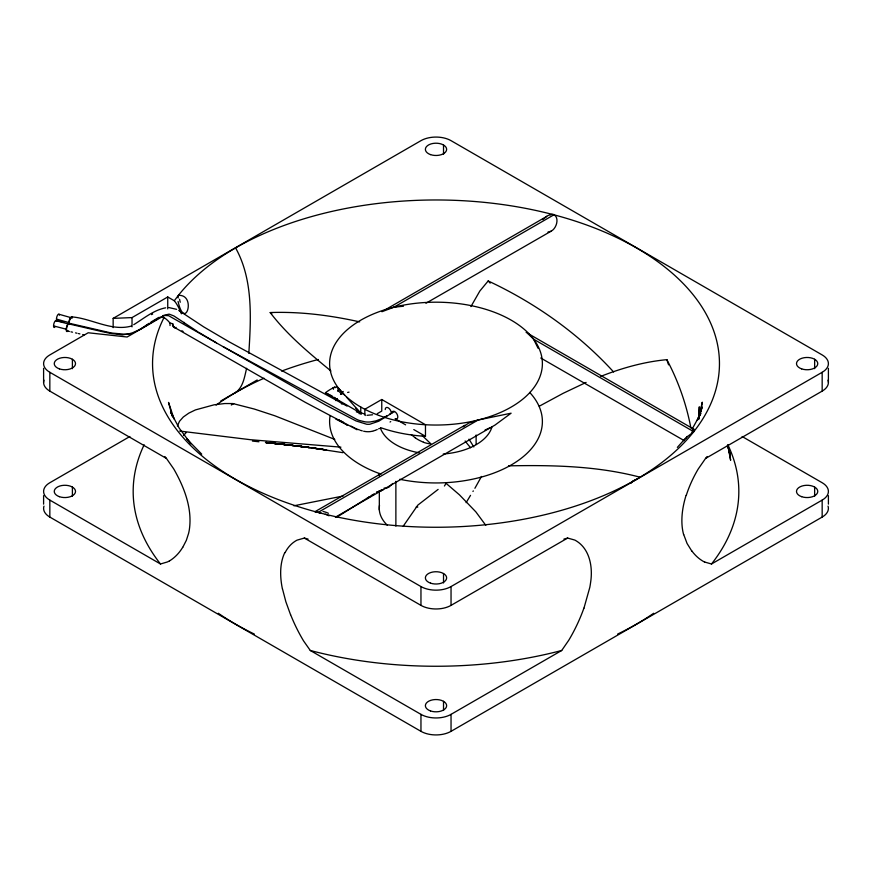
<?xml version="1.0" encoding="UTF-8"?>
<svg xmlns="http://www.w3.org/2000/svg" width="872" height="872" viewBox="0 0 872 872"><rect width="100%" height="100%" fill="white"/><g stroke="black" fill="none" stroke-linecap="round" stroke-linejoin="round"><path stroke-width="1.31" d="M379.32 509.902L379.331 491.001M379.342 476.156L379.342 473.452M698.854 418.636L699.3 406.832L698.755 419.454M683.757 440.665L686.471 437.363L693.589 431.88M360.768 407.039L360.768 413.165L325.441 392.716C328.188 390.689 340.276 381.947 337.9 391.419M248.825 353.356C251.005 318.269 253.283 279.574 235.582 247.899M700.205 414.037L702.265 402.188L699.377 415.704L702.265 406.952L697.273 420.424L700.837 413.35L692.215 428.926M246.613 368.3C244.542 376.835 243.212 387.212 235.516 392.64M177.408 425.983L179.49 421.307L183.305 417.001L188.821 413.121L195.437 409.916L214.131 404.804L224.758 403.54L232.889 403.562L254.264 409.033L274.811 415.77L334.761 439.401M583.946 608.198L589.799 587.401A76.594 44.221 -60 0 0 590.562 582.725C593.004 567.628 590.05 548.902 575.716 540.564A80.202 46.303 -60 0 0 574.801 540.073L567.661 538.057A299.99 173.201 0 0 1 563.933 539.081M470.913 306.606L479.829 291.041L488.178 280.958C535.234 302.955 578.518 333.573 613.616 371.973M481.497 476.428L474.902 488.287M466.128 502.664L470.531 495.351M438.115 489.41L417.819 505.128L403.235 526.187M182.728 547.387L186.357 540.302L188.592 533.359A76.594 44.221 60 0 0 189.355 529.566C192.374 508.779 184.526 488.102 174.498 470.259A80.202 46.303 60 0 0 173.593 468.711L166.443 458.443A299.99 173.201 0 0 1 164.852 456.525M473.311 490.892L472.951 491.47M444.426 486.009L446.104 483.361L459.446 494.838L475.861 511.875L485.813 525.347M687.234 436.425L685.893 438.387M180.559 311.784L179.676 309.767A32.024 18.486 60 0 0 178.379 307.108A22.443 12.96 60 0 0 174.324 300.731L178.248 295.543A283.444 163.642 0 0 1 658.861 262.494A283.444 163.642 0 0 1 489.661 524.301A283.444 163.642 0 0 1 164.001 317.582L161.287 317.277L127.116 337.006L88.203 332.766L49.835 354.926A21.277 12.284 0 0 0 49.835 372.3L49.835 391.114L166.443 458.443M631.121 483.143L632.701 481.104L636.418 479.328M290.605 614.651A106.395 61.432 60 0 0 303.565 640.909L310.29 650.479L420.958 714.364A21.277 12.284 0 0 0 451.042 714.364L561.71 650.479L568.718 640.31A113.491 65.52 -60 0 0 570.702 636.931A109.153 63.024 -60 0 0 583.891 608.198M707.148 456.525A299.99 173.201 0 0 1 705.557 458.443L698.254 468.962A80.889 46.707 -60 0 0 696.521 471.97A76.725 44.298 -60 0 0 686.275 495.361M463.141 426.833L468.613 423.138L478.118 420.021L318.073 512.42M542.765 219.581L546.69 216.43M677.359 447.391L684.956 438.856M183.534 435.542L186.139 432.621M392.738 483.491L391.953 484.32M391.822 484.451L389.163 486.761M178.411 295.357C196.941 294.311 184.94 332.221 178.073 301.429M684.095 440.556L540.76 358.011M144.632 326.302L149.068 323.316M142.997 327.403L143.815 326.858M368.682 497.204L336.603 517.336M389.817 413.993L391.266 413.034A4.251 2.453 60 0 0 388.258 407.834A4.251 2.453 60 0 0 385.25 409.568M367.286 498.37L369.99 496.582M372.028 495.242L374.295 493.737M366.676 498.751L370.338 496.353M141.428 328.439L142.212 327.927M370.665 496.124L372.42 494.98M394.471 411.508L378.71 421.22L369.935 424.217A9.799 5.657 0 0 1 366.709 424.261L355.983 420.925L325.921 405.164L168.645 315.708L165.004 315.457L159.609 317.495L140.839 329.038L131.498 333.257L122.494 334.881L110.799 333.431A365.641 211.1 0 0 1 100.422 331.229L68.125 323.741M390.057 422.026L390.721 421.601M151.009 322.03L158.9 317.375M233.707 403.638L231.298 405.022M692.553 429.46L693.927 429.242M139.923 329.387L140.654 328.929M133.743 324.678C143.945 318.367 153.636 310.127 165.691 307.805M138.495 330.248L139.204 329.823M387.005 415.759L382.917 418.048M546.166 216.736L381.925 311.718L393.828 307.227M425.939 303.249L551.06 231.222C556.456 228.573 559.486 218.316 554.309 214.926M478.172 419.999L511.112 413.197L494.904 425.133L335.404 517.183M113.153 327.632L113.153 318.367L420.958 140.665A21.277 12.284 0 0 1 451.042 140.665L822.165 354.926A21.277 12.284 0 0 1 822.165 372.3L822.165 391.114L705.557 458.443M113.153 318.367L132.021 317.593L167.74 296.971L174.302 300.764M129.884 436.512L49.835 482.728A21.277 12.284 0 0 0 49.835 500.103L49.835 517.074L420.958 731.336A21.277 12.284 0 0 0 451.042 731.336L822.165 517.074A21.277 12.284 0 0 0 828.029 506.109M220.671 401.076L257.185 379.985M553.927 214.806L393.882 307.206L403.464 306.214M380.802 427.705A106.384 61.422 0 0 0 425.471 436.316L425.471 424.729L381.762 399.496L364.834 409.262L364.834 415.028A4.142 2.387 -60 0 1 365.303 415.53M377.249 413.688L381.762 411.083L381.762 399.496M315.37 512.322L315.163 511.581L464.841 425.274M49.835 372.3L420.958 586.562A21.277 12.284 0 0 0 451.042 586.562L822.165 372.3M285.057 552.717A76.725 44.298 60 0 1 295.303 541.152A80.889 46.707 60 0 1 297.047 540.15L304.339 538.057L420.958 605.375A21.277 12.284 0 0 0 451.042 605.375L567.661 538.057M704.838 562.08L711.498 563.999L822.165 500.103A21.277 12.284 0 0 0 822.165 482.728L742.116 436.512M539.288 406.21L563.236 393.272L586.104 382.416M151.554 314.628L152.676 314.029M378.655 428.839L379.353 428.479M551.06 231.222L547.965 232.094M376.551 492.582L382.372 489.693L376.333 492.669L381.151 490.467L376.748 492.495L378.851 491.601M490.075 427.76L485.05 430.005M381.565 418.724L376.083 420.849L370.208 421.961A14.911 8.611 0 0 1 365.096 421.852L359.406 420.489A29.038 16.764 0 0 1 356.921 419.465L223.352 346.805M377.282 429.493L375.952 430.07M379.941 491.11L383.604 489.486M600.732 376.388C621.943 368.06 644.114 361.749 666.873 359.667C678.242 381.075 686.417 404.194 690.886 428.032M162.639 315.675L168.732 314.203A4.665 2.692 0 0 1 169.462 314.225L173.931 315.969L197.78 331.752M131.443 326.03C111.572 331.742 91.168 318.236 71.548 316.874M375.298 430.321L373.347 430.975M372.693 431.15L370.72 431.542A11.249 6.496 0 0 1 364.507 431.389L363.624 431.215M347.634 392.465L349.029 392.149M372.573 414.778L367.014 415.334M343.208 495.994L293.908 505.793M49.835 500.103L160.502 563.999L167.511 561.917A113.491 65.52 60 0 0 169.495 560.827M330.935 370.982C309.244 353.149 287.291 335.012 270.2 312.558C300.273 311.457 330.357 315.348 359.678 321.877M508.529 465.855C552.401 464.972 596.971 465.921 639.677 477.093M315.239 511.581L317.768 512.333M168.863 307.554L176.602 309.342M340.919 447.151L250.373 439.695L179.643 431.041M265.437 442.464L278.484 443.848M252.411 441.069L258.962 441.766M265.633 442.486L278.68 443.881M265.84 442.496L278.877 443.913M292.687 445.428L266.265 442.518M266.047 442.507L279.084 443.946M293.101 445.505L266.472 442.518M279.934 444.033L293.515 445.581M280.381 444.055L293.94 445.636M307.794 447.26L280.839 444.066M308.001 447.303L281.067 444.077M294.616 445.712L308.416 447.401M295.074 445.756L308.841 447.478M295.543 445.799L309.288 447.554M296.022 445.821L309.505 447.587M296.273 445.832L309.734 447.63M324.046 449.549L296.774 445.854M310.661 447.75L324.471 449.647M311.151 447.805L342.947 452.677M313.19 447.968L326.728 450.061M164.1 317.637L165.397 318.52A24.231 19.435 18.2 0 1 169.986 323.065L172.678 323.719A4.251 2.453 -60 0 0 174.585 327.022M67.765 331.12L69.389 331.48M70.97 331.829L72.518 332.178M320.209 512.932L321.332 513.194M68.801 323.174L111.496 333.028L126.091 334.336A17.32 9.995 0 0 0 131.312 333.409M75.526 332.875L76.998 333.213M319.752 512.834L318.182 512.442M78.447 333.551L79.875 333.889M82.687 334.554L84.083 334.881M359.591 413.688L359.482 413.666A5.646 3.063 57.3 0 0 359.046 413.622M68.964 324.101L56.015 320.754M53.574 325.921L66.512 329.278M56.898 320.504L63.689 322.346M360.659 413.132L356.299 411.824M56.473 319.087L69.215 322.684M362.305 430.888L360.518 430.321M58.958 314.247L71.7 317.844A3.314 1.188 -74.2 0 0 69.869 319.653A3.314 1.188 -74.2 0 0 69.324 323.567M361.281 414.222L360.55 413.982M325.31 514.251L327.065 514.883M423.52 442.191L423.225 442.082A36.308 22.498 -3.7 0 1 415.246 437.766M359.613 429.994L358.207 429.449M357.193 429.024L356.158 428.566M354.533 427.825L355.089 428.076M325.441 392.716L332.145 396.041M357.073 429.754L305.211 402.297L174.553 327.469M353.4 427.28L352.233 426.702M328.21 515.385L329.038 515.821M351.013 426.103L351.623 426.408M342.467 421.677L343.187 422.059M335.785 419.04L347.786 425.351L346.903 424.893M341.017 420.914L341.748 421.296M338.761 419.715L339.524 420.119M347.045 406.09L229.129 341.824L203.721 326.891L178.716 310.41M693.807 429.188L526.132 332.396M527.615 333.387L533.62 339.197L693.741 431.695M395.092 418.778L405.611 424.849M413.786 429.569L425.471 436.316M213.106 340.887L216.441 342.827M212.016 340.254L198.729 332.33M181.954 330.793L183.076 331.447M271.781 313.724L270.2 312.558M334.39 397.349L339.415 401.567M415.192 437.788L411.301 434.616M422.299 435.629L430.757 443.717M341.312 403.562L341.977 404.161M334.358 386.928L335.219 387.757M490.195 283.138L488.178 280.958M337.846 390.307L341.944 394.351M355.863 408.249L360.768 413.165L346.413 397.033M201.715 454.127L186.913 439.041L190.914 443.804L179.207 428.141L170.498 411.846L174.073 418.942L168.525 402.417L172.34 416.456M338.325 387.964L344.614 395.016M533.62 339.197L538.068 348.255M691.747 550.984L687.071 543.485L683.724 534.558M468.994 439.161L473.812 446.922M290.529 614.651L285.863 601.756L282.506 588.96M668.312 364.115L668.573 364.845M668.05 363.384L666.873 359.667M727.422 445.625L730.355 455.14L728.447 448.295L730.638 460.231L727.913 445.123M184.406 323.392L184.275 322.88A62.555 36.112 60 0 0 184.101 322.357M333.442 389.283L333.104 387.517M828.4 368.311L828.4 382.427M828.4 495.656L828.4 504.147M822.165 500.103L822.165 517.074M814.644 359.264L814.644 368.682M814.644 487.077L814.644 496.212M476.123 435.008L476.123 444.502M451.042 586.562L451.042 605.375M451.042 714.364L451.042 731.336M443.521 145.003L443.521 154.409M443.521 573.536L443.521 582.943M443.521 701.339L443.521 710.473M420.958 586.562L420.958 605.375M420.958 714.364L420.958 731.336M395.877 481.333L395.877 526.121M170.018 323.054L170.018 325.539M167.74 296.971L167.74 308.884M132.021 317.593L132.021 326.858M72.398 359.264L72.398 368.682M72.398 487.077L72.398 496.212M43.6 368.311L43.6 382.427M43.6 495.656L43.6 504.147M470.64 447.739A36.308 12.982 50.2 0 1 465.125 440.981M430.703 443.87A20.863 12.797 -3.3 0 1 423.432 442.268M417.819 507.046A20.863 18.497 54 0 1 416.217 507.035M389.163 486.707A36.308 13.701 -85.2 0 1 384.944 488.396M384.825 488.244A20.863 7.87 -84.5 0 1 384.116 488.069M364.856 414.091A41.376 28.362 77.7 0 1 361.444 412.848M529.707 392.444A106.384 61.422 0 0 1 516.518 461.67A106.384 61.422 0 0 1 399.812 479.284M381.129 474.15A106.384 61.422 0 0 1 330.052 415.922M335.96 400.63A106.384 61.422 0 0 1 337.344 398.537M340.516 394.438A106.384 61.422 0 0 1 343.23 391.463M67.994 330.837A4.251 1.417 -75.5 0 1 66.228 330.194A4.251 1.417 -75.5 0 1 67.449 324.755A4.251 1.417 -75.5 0 1 69.531 323.959M67.166 330.837A3.499 1.166 -75.5 0 1 66.991 326.542A3.499 1.166 -75.5 0 1 69.226 324.482M391.8 412.979A4.251 2.453 60 0 1 394.7 411.617A4.251 2.453 60 0 1 397.741 416.217A4.251 2.453 60 0 1 395.779 418.996M173.234 325.321A5.919 2.333 72.3 0 1 172.7 323.719M176.068 327.382A3.815 1.733 80 0 1 173.234 325.648M653.684 613.267A283.52 163.685 0 0 1 617.659 634.064M254.341 634.064A283.52 163.685 0 0 1 218.316 613.267M216.082 405.077A283.52 163.685 0 0 1 264.042 378.241M281.612 371.091A283.52 163.685 0 0 1 318.313 359.471M180.602 311.784A62.555 36.112 60 0 1 181.387 313.822M178.171 298.017A7.15 4.371 51.5 0 1 178.357 295.63M180.264 302.246A14.704 5.57 66.8 0 1 179.599 299.281M322.989 511.439A14.704 5.832 6.2 0 1 328.384 513.27M550.614 214.643A7.15 6.736 -39.6 0 1 553.971 214.556M693.643 430.67A7.15 1.864 -39.9 0 1 692.717 432.12M692.488 431.095A14.704 3.205 -60.6 0 1 692.03 432.85M546.602 216.267A14.704 14.606 54.9 0 1 550.635 214.73M49.835 391.114A21.277 12.284 0 0 1 43.971 380.148M49.835 517.074A21.277 12.284 0 0 1 43.971 506.109M727.848 444.775A302.824 174.836 0 0 1 711.498 563.999M561.71 650.479A302.824 174.836 0 0 1 310.29 650.479M160.502 563.999A302.824 174.836 0 0 1 144.153 444.775M182.684 547.333A109.153 63.024 60 0 1 169.528 560.892M308.067 539.081A299.99 173.201 0 0 1 304.339 538.057M282.419 588.938A69.073 39.883 60 0 1 284.861 552.499M828.029 380.148A21.277 12.284 0 0 1 822.165 391.114M683.637 534.634A69.073 39.883 -60 0 1 686.068 495.383M704.783 562.189A106.395 61.432 -60 0 1 691.823 550.897M491.972 426.888A56.745 32.755 0 0 1 443.238 454.018M419.323 452.83A56.745 32.755 0 0 1 380.399 428.065M387.386 525.282A56.745 32.755 0 0 1 379.494 505.4M68.877 324.057A4.251 1.526 -74.2 0 1 70.152 318.258A4.251 1.526 -74.2 0 1 72.463 317.888M57.934 320.079A3.314 1.188 -74.2 0 1 56.473 319.25A3.314 1.188 -74.2 0 1 57.748 314.89A3.314 1.188 -74.2 0 1 59.361 315.184M54.882 327.087A3.499 1.166 -75.5 0 1 53.574 326.106A3.499 1.166 -75.5 0 1 54.696 321.692A3.499 1.166 -75.5 0 1 56.342 321.31M379.058 415.497A106.384 61.422 0 0 0 542.297 366.142A106.384 61.422 0 0 0 386.645 309.2A106.384 61.422 0 0 0 379.058 415.497M59.394 368.878A10.638 6.148 0 0 0 75.515 363.722A10.638 6.148 0 0 0 59.732 358.239A10.638 6.148 0 0 0 59.394 368.878M430.517 583.139A10.638 6.148 0 0 0 446.638 577.994A10.638 6.148 0 0 0 430.855 572.501A10.638 6.148 0 0 0 430.517 583.139M801.641 368.878A10.638 6.148 0 0 0 817.762 363.722A10.638 6.148 0 0 0 801.968 358.239A10.638 6.148 0 0 0 801.641 368.878M430.517 154.606A10.638 6.148 0 0 0 446.638 149.461A10.638 6.148 0 0 0 430.855 143.967A10.638 6.148 0 0 0 430.517 154.606M59.394 496.68A10.638 6.148 0 0 0 75.515 491.525A10.638 6.148 0 0 0 59.732 486.042A10.638 6.148 0 0 0 59.394 496.68M801.641 496.68A10.638 6.148 0 0 0 817.762 491.525A10.638 6.148 0 0 0 801.968 486.042A10.638 6.148 0 0 0 801.641 496.68M430.517 710.942A10.638 6.148 0 0 0 446.638 705.797A10.638 6.148 0 0 0 430.855 700.303A10.638 6.148 0 0 0 430.517 710.942"/></g></svg>
